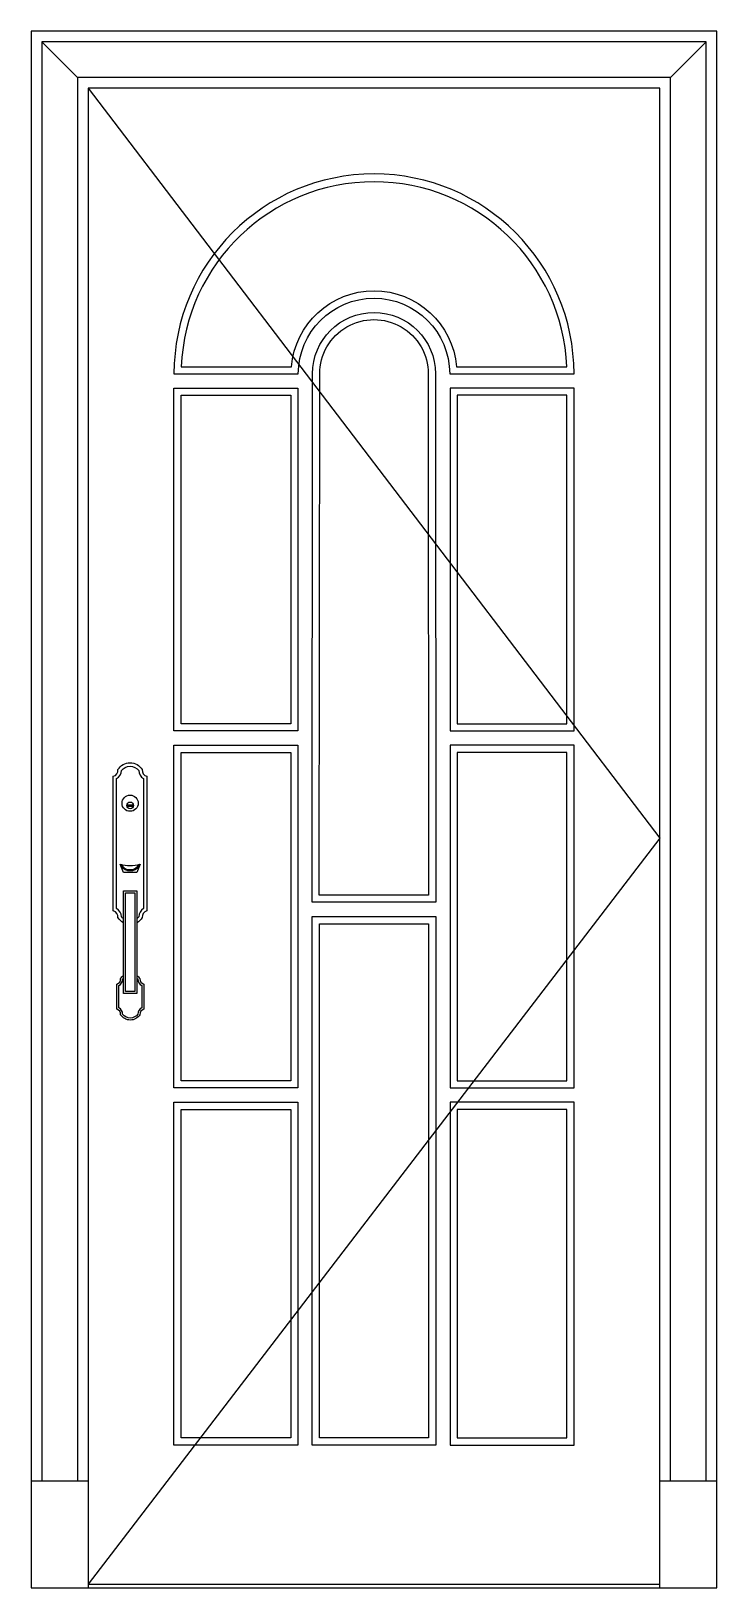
# Model space of a CAD drawing. Header units: metres. Extents: x -2261 to -1301, y -54 to 2126.
import ezdxf

# ---------------------------------------------------------------- set-up
doc = ezdxf.new("R2010")
doc.units = ezdxf.units.M
for name, color, linetype in [('2', 2, 'Continuous'), ('3', 3, 'Continuous'), ('4', 4, 'Continuous'), ('7', 7, 'Continuous'), ('BH', 3, 'Continuous')]:
    doc.layers.add(name, color=color, linetype=linetype)

msp = doc.modelspace()

# ---------------------------------------------------------------- hatches: boundary and pattern name
at = {"layer": 'BH'}
h = msp.add_hatch(dxfattribs=at)
h.set_pattern_fill('AR-RROOF', scale=500)
h.paths.add_polyline_path([(-1665.49, 1655.73), (-1511.24, 1655.73, 0.96), (-2050.87, 1655.73), (-1896.62, 1655.73, -0.92)])
h.paths.add_polyline_path([(-2051.06, 1155.74), (-1897.56, 1155.74), (-1897.56, 1615.74), (-2051.06, 1615.74)])
h.paths.add_polyline_path([(-1511.06, 1615.74), (-1664.56, 1615.74), (-1664.56, 1155.74), (-1511.06, 1155.74)])
h.paths.add_polyline_path([(-1511.06, 1115.74), (-1664.56, 1115.74), (-1664.56, 655.74), (-1511.06, 655.74)])
h.paths.add_polyline_path([(-1511.06, 615.74), (-1664.56, 615.74), (-1664.56, 155.74), (-1511.06, 155.74)])
h.paths.add_polyline_path([(-2051.06, 655.74), (-1897.56, 655.74), (-1897.56, 1115.74), (-2051.06, 1115.74)])
h.paths.add_polyline_path([(-1897.56, 615.74), (-2051.06, 615.74), (-2051.06, 155.74), (-1897.56, 155.74)])
h.paths.add_polyline_path([(-1857.56, 155.74), (-1704.56, 155.74), (-1704.56, 875.74), (-1857.56, 875.74)])
h.paths.add_polyline_path([(-1857.79, 915.74), (-1704.56, 915.74), (-1705.06, 1645.83, 1), (-1857.06, 1645.89)])

# ---------------------------------------------------------------- linework, layer by layer
at = {"layer": '2'}
msp.add_line((-2261.06, -54.28), (-1301.06, -54.28), dxfattribs=at)
at = {"layer": '3'}
for p, q in [((-2246.06, 2110.72), (-2196.06, 2060.72)), ((-1366.06, 2060.72), (-1316.06, 2110.72)), ((-2127.13, 1042.42), (-2117.9, 1042.42)), ((-2127.13, 1040.54), (-2117.9, 1040.54)), ((-2181.06, -49.28), (-1381.06, -49.28))]:
    msp.add_line(p, q, dxfattribs=at)
for points in [[(-1316.06, 95.72), (-1316.06, 2110.72), (-2246.06, 2110.72), (-2246.06, 95.72)], [(-1366.06, 95.72), (-1366.06, 2060.72), (-2196.06, 2060.72), (-2196.06, 95.72)], [(-2181.06, 2045.72), (-1381.06, 995.72), (-2181.06, -49.28)]]:
    msp.add_lwpolyline(points, dxfattribs=at)
for points in [[(-1887.06, 1645.73, -1), (-1675.06, 1645.73), (-1501.06, 1645.73, 1), (-2061.06, 1645.73)], [(-1896.62, 1655.73, -0.92), (-1665.49, 1655.73), (-1511.24, 1655.73, 0.96), (-2050.87, 1655.73)], [(-1704.56, 915.74), (-1857.79, 915.74), (-1857.06, 1645.72, -1), (-1705.06, 1645.73)]]:
    msp.add_lwpolyline(points, format="xyb", close=True, dxfattribs=at)
for points in [[(-1694.56, 905.74), (-1867.8, 905.74), (-1867.06, 1645.73, -1), (-1695.06, 1645.73), (-1694.56, 905.74)], [(-2131.94, 882.84, -0.06), (-2134.7, 885.64, 0.26), (-2141.36, 896.89), (-2141.36, 1079.02, 0.26), (-2134.7, 1090.27, -0.5), (-2110.34, 1090.27, 0.26), (-2103.67, 1079.02), (-2103.67, 896.89, 0.26), (-2110.34, 885.64, -0.06), (-2113.09, 882.84, -0.06)], [(-2134.83, 958.8, 0.2), (-2126.06, 951.67), (-2118.97, 951.67, 0.2), (-2110.21, 958.8, 0.19)], [(-2113.09, 799.77, -0.04), (-2111.66, 798.09, 0.29), (-2106.32, 789.35), (-2106.32, 757.92, 0.29), (-2111.66, 749.18, -0.51), (-2133.03, 749.18, 0.29), (-2138.36, 757.92), (-2138.36, 789.35, 0.29), (-2133.03, 798.09, -0.03), (-2131.94, 799.41, -0.03)]]:
    msp.add_lwpolyline(points, format="xyb", dxfattribs=at)
for points in [[(-2061.06, 1625.74), (-1887.56, 1625.74), (-1887.56, 1145.74), (-2061.06, 1145.74)], [(-2051.06, 1615.74), (-1897.56, 1615.74), (-1897.56, 1155.74), (-2051.06, 1155.74)], [(-1501.06, 1625.74), (-1674.56, 1625.74), (-1674.56, 1145.74), (-1501.06, 1145.74)], [(-1511.06, 1615.74), (-1664.56, 1615.74), (-1664.56, 1155.74), (-1511.06, 1155.74)], [(-2061.06, 1125.74), (-1887.56, 1125.74), (-1887.56, 645.74), (-2061.06, 645.74)], [(-2051.06, 1115.74), (-1897.56, 1115.74), (-1897.56, 655.74), (-2051.06, 655.74)], [(-1501.06, 1125.74), (-1674.56, 1125.74), (-1674.56, 645.74), (-1501.06, 645.74)], [(-1511.06, 1115.74), (-1664.56, 1115.74), (-1664.56, 655.74), (-1511.06, 655.74)], [(-2129.11, 780.96), (-2129.11, 919.16), (-2115.92, 919.16), (-2115.92, 780.96)], [(-1867.56, 145.74), (-1867.56, 885.74), (-1694.56, 885.74), (-1694.56, 145.74)], [(-1857.56, 155.74), (-1857.56, 875.74), (-1704.56, 875.74), (-1704.56, 155.74)], [(-2061.06, 625.74), (-1887.56, 625.74), (-1887.56, 145.74), (-2061.06, 145.74)], [(-2051.06, 615.74), (-1897.56, 615.74), (-1897.56, 155.74), (-2051.06, 155.74)], [(-1501.06, 625.74), (-1674.56, 625.74), (-1674.56, 145.74), (-1501.06, 145.74)], [(-1511.06, 615.74), (-1664.56, 615.74), (-1664.56, 155.74), (-1511.06, 155.74)]]:
    msp.add_lwpolyline(points, close=True, dxfattribs=at)
msp.add_circle((-2122.52, 1041.48), 4.71, dxfattribs=at)
at = {"layer": '4'}
msp.add_lwpolyline([(-1301.06, -54.28), (-1301.06, 2125.72), (-2261.06, 2125.72), (-2261.06, -54.28)], dxfattribs=at)
at = {"layer": '7'}
for p, q in [((-2261.06, 95.72), (-2181.06, 95.72)), ((-1381.06, 95.72), (-1301.06, 95.72))]:
    msp.add_line(p, q, dxfattribs=at)
msp.add_lwpolyline([(-1381.06, -54.28), (-1381.06, 2045.72), (-2181.06, 2045.72), (-2181.06, -54.28)], dxfattribs=at)
for points in [[(-2131.94, 877.23, -0.13), (-2139.48, 884.29, 0.39), (-2146.08, 893.72), (-2146.08, 1082.2, 0.39), (-2139.48, 1091.62, -0.56), (-2105.55, 1091.62, 0.39), (-2098.96, 1082.2), (-2098.96, 893.72, 0.39), (-2105.55, 884.29, -0.13), (-2113.09, 877.23, -0.13)], [(-2136.65, 959.32, 0.22), (-2126.27, 950.26), (-2118.77, 950.26, 0.22), (-2108.38, 959.32, 0.22)], [(-2113.09, 803.45, -0.1), (-2108.77, 798.86, 0.39), (-2103.49, 791.32), (-2103.49, 755.95, 0.39), (-2108.77, 748.41, -0.56), (-2135.91, 748.41, 0.39), (-2141.19, 755.95), (-2141.19, 791.32, 0.39), (-2135.91, 798.86, -0.09), (-2131.94, 803.2, -0.09)]]:
    msp.add_lwpolyline(points, format="xyb", dxfattribs=at)
msp.add_lwpolyline([(-2136.65, 959.32, 0.15), (-2108.38, 959.32), (-2113.09, 947.43), (-2131.94, 947.43)], format="xyb", close=True, dxfattribs=at)
msp.add_lwpolyline([(-2131.94, 778.13), (-2131.94, 921.99), (-2113.09, 921.99), (-2113.09, 778.13)], close=True, dxfattribs=at)
msp.add_circle((-2122.52, 1044.5), 11.31, dxfattribs=at)

doc.saveas('drawing.dxf')
